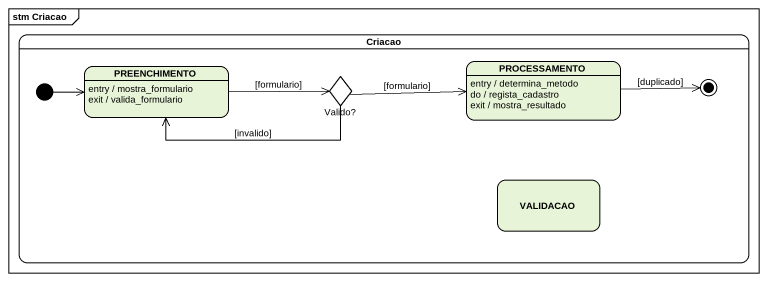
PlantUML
@startuml
mainframe stm Criacao
hide empty description
state Criacao {
  state PREENCHIMENTO
  PREENCHIMENTO : entry / mostra_formulario
  PREENCHIMENTO : exit / valida_formulario
  state PROCESSAMENTO
  PROCESSAMENTO : entry / determina_metodo
  PROCESSAMENTO : do / regista_cadastro
  PROCESSAMENTO : exit / mostra_resultado
  state "Valido?" as Valido <<choice>>
  state VALIDACAO
  PROCESSAMENTO -right-> [*] : [duplicado]
  [*] -right-> PREENCHIMENTO
}
PREENCHIMENTO -right-> Valido : [formulario]
Valido -left-> PREENCHIMENTO : [invalido]
Valido -right-> PROCESSAMENTO : [formulario]
@enduml
